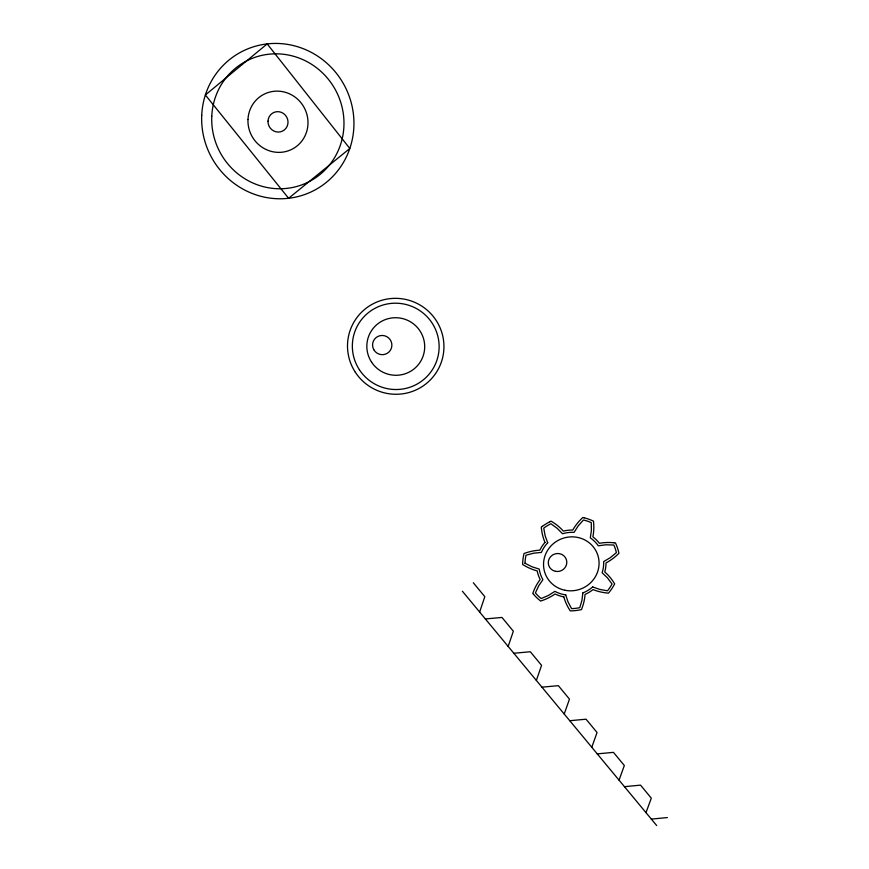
<?xml version="1.0" encoding="UTF-8"?>
<svg xmlns="http://www.w3.org/2000/svg" width="869" height="869" viewBox="0 0 869 869"><rect width="100%" height="100%" fill="white"/><g stroke="black" fill="none" stroke-linecap="round" stroke-linejoin="round"><path stroke-width="1.3" d="M582.827 592.951L581.948 600.283L579.786 607.67A46.481 44.775 -20 0 1 571.574 608.637L568.033 601.913L565.73 594.95M479.645 612.037L484.815 596.677L473.312 582.751M508.159 646.427L513.351 631.209L501.978 617.446L485.38 618.945M536.347 680.427L541.572 665.361L530.318 651.75L513.818 653.26M564.22 714.036L569.467 699.121L558.343 685.663L541.952 687.173M591.789 747.275L597.046 732.502L586.054 719.195L569.76 720.716M619.043 780.145L624.333 765.513L613.449 752.358L597.264 753.879M645.993 812.645L651.305 798.166L640.551 785.141L624.453 786.673M542.354 526.332L541.3 527.114L541.43 528.395M549.849 521.726L551.033 521.139L552.152 521.813A51.314 49.544 -15.3 0 1 563.362 531.111A34.858 33.587 -20 0 1 572.736 530.057A51.293 49.316 -24.5 0 1 581.861 518.402L582.795 517.468L584.066 517.783M651.348 819.109L667.349 817.577M614.144 542.777L615.448 542.908L615.969 544.07A48.794 47.013 -20 0 1 618.652 552.065L618.945 553.303L617.989 554.216A51.564 49.913 -23.6 0 1 606.019 562.927A34.858 33.587 -20 0 1 604.759 571.954A50.934 48.783 -18.1 0 1 614.003 582.806L614.687 583.859L614.068 584.989A48.794 47.013 -20 0 1 609.299 592.126L608.485 593.147L607.192 593.016A51.369 49.457 -24.8 0 1 593.038 589.573A34.858 33.587 -20 0 1 585.054 594.418A51.097 49.142 -15.5 0 1 581.926 608.387L581.491 609.582L580.21 609.842A48.794 47.013 -20 0 1 571.585 610.853L570.281 610.896L569.608 609.832A51.075 48.946 -22.7 0 1 563.829 596.916M592.691 586.944L599.784 589.421L607.496 590.801A46.481 44.775 -20 0 0 612.037 583.979L607.474 577.874L602.13 572.758A32.501 31.317 -20 0 0 603.662 561.602L610.266 557.692L616.393 552.63A46.481 44.775 -20 0 0 613.84 545.015L605.921 544.798L598.306 545.786A32.501 31.317 -20 0 0 590.29 537.878L591.398 530.416L591.278 522.638A46.481 44.775 -20 0 0 583.457 519.988L578.167 525.941L574.061 532.371A32.501 31.317 -20 0 0 562.525 533.751L557.214 528.352L550.881 523.746A46.481 44.775 -20 0 0 543.744 528.124L545.145 535.76L547.687 542.777M524.985 563.242L531.98 566.784L539.225 569.086A32.501 31.317 -20 0 0 542.908 579.656L538.661 585.891L535.391 592.93A46.481 44.775 -20 0 0 541.181 598.556L548.448 595.417L554.911 591.354A32.501 31.317 -20 0 0 565.784 594.917M533.599 594.385L532.762 593.418L533.218 592.213A50.923 48.762 -19.1 0 1 540.16 579.471A34.858 33.587 -20 0 1 537.194 570.911A51.575 50 -20.1 0 1 523.735 565.143L522.617 564.492L522.66 563.21A48.794 47.013 -20 0 1 523.757 554.791L524.018 553.51L525.267 553.075A51.032 49.012 -16 0 1 539.855 550.164A34.858 33.587 -20 0 1 544.982 542.397M462.384 591.224L656.692 825.55M592.712 586.912A32.501 31.317 -20 0 1 582.849 592.93M547.687 542.81A32.501 31.317 -20 0 0 541.376 552.423L533.729 553.173L526.006 555.204A46.481 44.775 -20 0 0 525.006 563.264M563.862 596.894A34.858 33.587 -20 0 1 555.085 593.983A51.38 49.685 -15.8 0 1 541.898 600.631L540.659 601.076L539.671 600.273A48.794 47.013 -20 0 1 533.609 594.385M542.375 526.364A48.794 47.013 -20 0 1 549.86 521.769M584.066 517.815A48.794 47.013 -20 0 1 592.278 520.607L593.462 521.096L593.592 522.367A51.543 49.957 -18.7 0 1 592.875 536.846A34.858 33.587 -20 0 1 599.371 543.299A51.01 48.86 -21.8 0 1 614.144 542.788M544.95 542.397A51.532 49.826 -24.3 0 1 541.441 528.395M267.185 43.906L205.377 94.971L288.617 198.284L349.816 148.48L267.185 43.906M211.775 116.294A67.978 65.609 62.1 0 0 308.321 182.055A67.978 65.609 62.1 0 0 313.459 65.533A67.978 65.609 62.1 0 0 211.775 116.294M268.01 121.128A10.287 9.928 62 0 0 282.631 131.056A10.287 9.928 62 0 0 283.381 113.415A10.287 9.928 62 0 0 268.01 121.128M247.98 119.52A30.86 29.785 62 0 0 291.832 149.327A30.86 29.785 62 0 0 294.113 96.426A30.86 29.785 62 0 0 247.98 119.52M201.727 115.327A78.264 75.549 62.1 0 0 312.862 191.071A78.264 75.549 62.1 0 0 318.814 56.909A78.264 75.549 62.1 0 0 201.727 115.327M355.367 372.301A48.295 47.893 25.6 0 0 438.758 368.217A48.295 47.893 25.6 0 0 393.027 298.393A48.295 47.893 25.6 0 0 355.367 372.301M359.429 369.77A43.472 43.102 25.6 0 0 434.478 366.066A43.472 43.102 25.6 0 0 393.299 303.248A43.472 43.102 25.6 0 0 359.429 369.77M371.584 362.145A28.981 28.731 25.6 0 0 421.617 359.603A28.981 28.731 25.6 0 0 394.102 317.761A28.981 28.731 25.6 0 0 371.584 362.145M373.811 349.718A9.678 9.581 28.3 0 0 390.539 350.022A9.678 9.581 28.3 0 0 382.317 335.467A9.678 9.581 28.3 0 0 373.811 349.718M555.487 571.335A9.298 8.972 -18.8 0 0 566.392 559.658A9.298 8.972 -18.8 0 0 550.74 556.54A9.298 8.972 -18.8 0 0 555.487 571.335M565.013 590.268A27.895 26.874 -20 0 0 597.872 555.356A27.895 26.874 -20 0 0 551.011 545.884A27.895 26.874 -20 0 0 565.013 590.268"/></g></svg>
